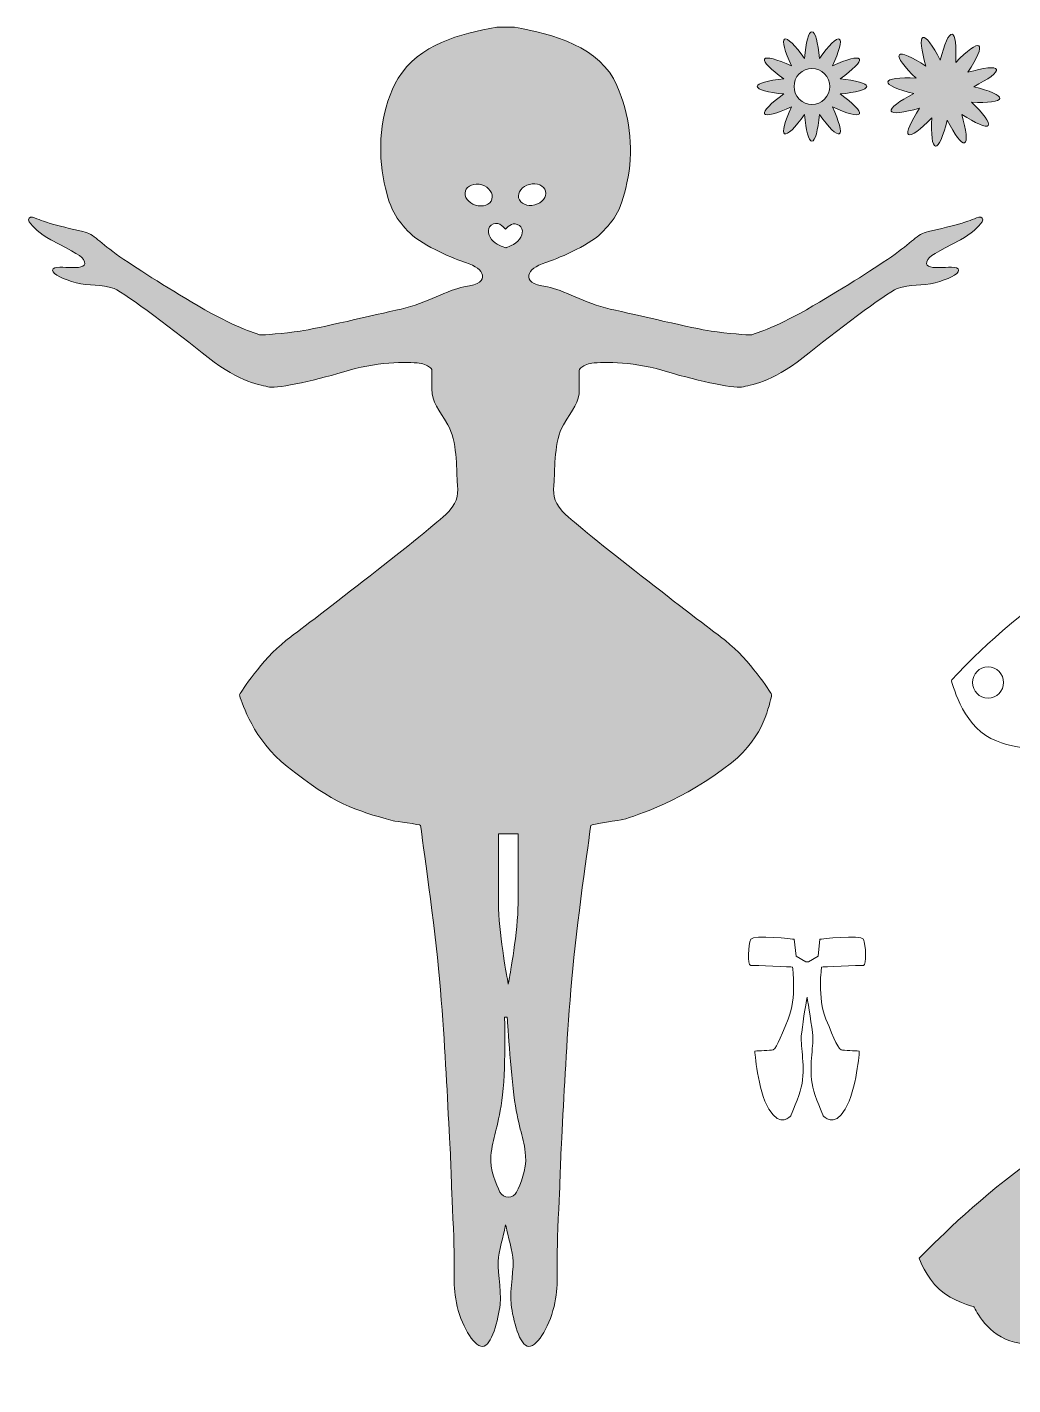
# Model space of a CAD drawing. Header units: inches. Extents: x 0.1 to 17.5, y -14.8 to -0.1.
# Drawn here: x 4.185 to 7.419, y -14.784 to -10.329 of the extents above; entities that cross this region are included whole.
import ezdxf

# ---------------------------------------------------------------- set-up
doc = ezdxf.new("R2010")
doc.units = ezdxf.units.IN
doc.header["$MEASUREMENT"] = 0
doc.layers.add('Layer 1', color=7, linetype='Continuous', lineweight=0)

msp = doc.modelspace()

# ---------------------------------------------------------------- hatches: boundary and pattern name
at = {"layer": 'Layer 1', "true_color": 0x9e85be, "transparency": 33554687}
h = msp.add_hatch(color=193, dxfattribs=at)
h.dxf.hatch_style = 2
edge = h.paths.add_edge_path()
edge.add_spline(control_points=[(5.7979, -10.8896), (5.7932, -10.871), (5.8092, -10.8509), (5.8335, -10.8448), (5.8579, -10.8386), (5.8815, -10.8487), (5.8862, -10.8674), (5.8909, -10.886), (5.8749, -10.906), (5.8505, -10.9122), (5.8261, -10.9183), (5.8025, -10.9082), (5.7979, -10.8896)], knot_values=[0, 0, 0, 0, 1, 1, 1, 2, 2, 2, 3, 3, 3, 4, 4, 4, 4], degree=3, periodic=0)
edge = h.paths.add_edge_path()
edge.add_spline(control_points=[(5.8011, -11.0247), (5.788, -11.044), (5.7559, -11.0527), (5.7559, -11.0527), (5.7482, -11.0503), (5.7214, -11.0423), (5.7087, -11.0254), (5.6957, -11.0082), (5.6928, -10.983), (5.7149, -10.9747), (5.7353, -10.9671), (5.7522, -10.9889), (5.7546, -10.9922), (5.7591, -10.9865), (5.7747, -10.9692), (5.7932, -10.9761), (5.8153, -10.9844), (5.8132, -11.0069), (5.8011, -11.0247)], knot_values=[0, 0, 0, 0, 1, 1, 1, 2, 2, 2, 3, 3, 3, 4, 4, 4, 5, 5, 5, 6, 6, 6, 6], degree=3, periodic=0)
edge = h.paths.add_edge_path()
edge.add_spline(control_points=[(5.7319, -13.2055), (5.7319, -13.1172), (5.7319, -12.9765), (5.7319, -12.9765), (5.7319, -12.9765), (5.7479, -12.9765), (5.7639, -12.9765), (5.7799, -12.9765), (5.7959, -12.9765), (5.7959, -12.9765), (5.7959, -12.9765), (5.7959, -13.1172), (5.7959, -13.2055), (5.7959, -13.2938), (5.7683, -13.4456), (5.7683, -13.4456), (5.7683, -13.4456), (5.7661, -13.4577), (5.7639, -13.4698), (5.7617, -13.4577), (5.7595, -13.4456), (5.7595, -13.4456), (5.7595, -13.4456), (5.7319, -13.2938), (5.7319, -13.2055)], knot_values=[0, 0, 0, 0, 1, 1, 1, 2, 2, 2, 3, 3, 3, 4, 4, 4, 5, 5, 5, 6, 6, 6, 7, 7, 7, 8, 8, 8, 8], degree=3, periodic=0)
edge = h.paths.add_edge_path()
edge.add_spline(control_points=[(5.7911, -14.1519), (5.786, -14.1622), (5.7754, -14.1685), (5.7639, -14.1685), (5.7524, -14.1685), (5.7418, -14.1622), (5.7366, -14.1519), (5.724, -14.127), (5.7031, -14.0781), (5.707, -14.0333), (5.7126, -13.9699), (5.7291, -13.9478), (5.7429, -13.8512), (5.7567, -13.7546), (5.7517, -13.578), (5.7517, -13.578), (5.7517, -13.578), (5.7605, -13.578), (5.7605, -13.578), (5.7605, -13.578), (5.771, -13.7546), (5.7848, -13.8512), (5.7986, -13.9478), (5.8152, -13.9699), (5.8207, -14.0333), (5.8246, -14.0781), (5.8037, -14.127), (5.7911, -14.1519)], knot_values=[0, 0, 0, 0, 1, 1, 1, 2, 2, 2, 3, 3, 3, 4, 4, 4, 5, 5, 5, 6, 6, 6, 7, 7, 7, 8, 8, 8, 9, 9, 9, 9], degree=3, periodic=0)
edge = h.paths.add_edge_path()
edge.add_spline(control_points=[(5.6566, -10.9131), (5.6326, -10.9058), (5.6176, -10.885), (5.6231, -10.8666), (5.6287, -10.8483), (5.6527, -10.8393), (5.6768, -10.8466), (5.7009, -10.8539), (5.7159, -10.8747), (5.7103, -10.8931), (5.7047, -10.9114), (5.6807, -10.9204), (5.6566, -10.9131)], knot_values=[0, 0, 0, 0, 1, 1, 1, 2, 2, 2, 3, 3, 3, 4, 4, 4, 4], degree=3, periodic=0)
edge = h.paths.add_edge_path()
edge.add_spline(control_points=[(7.3072, -10.9524), (7.2894, -10.9592), (7.2671, -10.9675), (7.2525, -10.9719), (7.2249, -10.9802), (7.1807, -10.9912), (7.1421, -10.9995), (7.1035, -11.0077), (7.0897, -11.0353), (7.0207, -11.0823), (6.9517, -11.1292), (6.8579, -11.1899), (6.742, -11.2561), (6.633, -11.3183), (6.568, -11.3367), (6.5606, -11.3387), (6.56, -11.3388), (6.5597, -11.3389), (6.5591, -11.3389), (6.5528, -11.3396), (6.4808, -11.3342), (6.4295, -11.3265), (6.3743, -11.3182), (6.1839, -11.2733), (6.0984, -11.254), (6.0128, -11.2347), (5.9445, -11.1899), (5.8921, -11.1816), (5.8397, -11.1733), (5.8286, -11.1595), (5.8314, -11.143), (5.8341, -11.1264), (5.8535, -11.1126), (5.8866, -11.1016), (5.9197, -11.0905), (6.0245, -11.0491), (6.0687, -11.005), (6.1128, -10.9608), (6.1377, -10.9277), (6.157, -10.8201), (6.1752, -10.7188), (6.1608, -10.6156), (6.1204, -10.5209), (6.0659, -10.393), (5.9104, -10.3515), (5.7845, -10.3289), (5.7845, -10.3289), (5.7697, -10.3289), (5.7551, -10.3289), (5.7405, -10.3289), (5.726, -10.3289), (5.726, -10.3289), (5.6067, -10.3504), (5.4699, -10.3855), (5.4031, -10.4964), (5.3469, -10.5897), (5.3345, -10.7145), (5.3535, -10.8201), (5.3728, -10.9277), (5.3976, -10.9608), (5.4418, -11.005), (5.4859, -11.0491), (5.5908, -11.0905), (5.6239, -11.1016), (5.657, -11.1126), (5.6763, -11.1264), (5.6791, -11.143), (5.6819, -11.1595), (5.6708, -11.1733), (5.6184, -11.1816), (5.566, -11.1899), (5.4977, -11.2347), (5.4121, -11.254), (5.3266, -11.2733), (5.1362, -11.3182), (5.081, -11.3265), (5.0297, -11.3342), (4.9576, -11.3396), (4.9514, -11.3389), (4.9508, -11.3389), (4.9504, -11.3388), (4.9499, -11.3387), (4.9425, -11.3367), (4.8775, -11.3183), (4.7685, -11.2561), (4.6526, -11.1899), (4.5588, -11.1292), (4.4898, -11.0823), (4.4208, -11.0353), (4.407, -11.0077), (4.3684, -10.9995), (4.3298, -10.9912), (4.2856, -10.9802), (4.258, -10.9719), (4.2434, -10.9675), (4.221, -10.9592), (4.2032, -10.9524), (4.1938, -10.9488), (4.1855, -10.96), (4.1918, -10.9679), (4.2048, -10.9842), (4.2265, -11.0069), (4.2635, -11.0271), (4.3422, -11.0698), (4.367, -11.0781), (4.3739, -11.0988), (4.3806, -11.1187), (4.3491, -11.1181), (4.3298, -11.1181), (4.3105, -11.1181), (4.2691, -11.1126), (4.2691, -11.1264), (4.2691, -11.1402), (4.3049, -11.1568), (4.3463, -11.1678), (4.3877, -11.1788), (4.4291, -11.1706), (4.4705, -11.1871), (4.5119, -11.2037), (4.6747, -11.3306), (4.7795, -11.4134), (4.8844, -11.4962), (4.9534, -11.5044), (4.981, -11.51), (5.0086, -11.5155), (5.1438, -11.4851), (5.2431, -11.4548), (5.3425, -11.4244), (5.4528, -11.4272), (5.4777, -11.4327), (5.4949, -11.4365), (5.5055, -11.4444), (5.5104, -11.4488), (5.5124, -11.4507), (5.5135, -11.4533), (5.5135, -11.4561), (5.5135, -11.4561), (5.5135, -11.5155), (5.5135, -11.5155), (5.5135, -11.5624), (5.5356, -11.5817), (5.566, -11.6341), (5.5963, -11.6866), (5.5936, -11.7776), (5.5963, -11.819), (5.5991, -11.8604), (5.6018, -11.8797), (5.5687, -11.9183), (5.5356, -11.957), (5.1438, -12.2605), (5.05, -12.3295), (4.9661, -12.3912), (4.8977, -12.4947), (4.8841, -12.516), (4.8825, -12.5185), (4.8821, -12.5215), (4.883, -12.5243), (4.8907, -12.5476), (4.9278, -12.6675), (5.0388, -12.7557), (5.1934, -12.8785), (5.2574, -12.8978), (5.3865, -12.9337), (5.3904, -12.9348), (5.4758, -12.945), (5.4763, -12.949), (5.4818, -12.9963), (5.5232, -13.2754), (5.5384, -13.4525), (5.5549, -13.6457), (5.5605, -13.7782), (5.5687, -13.9244), (5.577, -14.0706), (5.5742, -14.0624), (5.5825, -14.239), (5.5908, -14.4156), (5.5798, -14.4459), (5.5936, -14.5149), (5.6074, -14.5839), (5.6488, -14.6584), (5.6791, -14.6584), (5.7095, -14.6584), (5.7315, -14.5701), (5.7371, -14.5204), (5.7426, -14.4708), (5.726, -14.3963), (5.7315, -14.3659), (5.7371, -14.3355), (5.7536, -14.2666), (5.7536, -14.2666), (5.7536, -14.2666), (5.7544, -14.2632), (5.7552, -14.2597), (5.7561, -14.2632), (5.7569, -14.2666), (5.7569, -14.2666), (5.7569, -14.2666), (5.7734, -14.3355), (5.779, -14.3659), (5.7845, -14.3963), (5.7679, -14.4708), (5.7734, -14.5204), (5.779, -14.5701), (5.801, -14.6584), (5.8314, -14.6584), (5.8617, -14.6584), (5.9031, -14.5839), (5.9169, -14.5149), (5.9307, -14.4459), (5.9197, -14.4156), (5.928, -14.239), (5.9362, -14.0624), (5.9335, -14.0706), (5.9418, -13.9244), (5.95, -13.7782), (5.9556, -13.6457), (5.9721, -13.4525), (5.9873, -13.2754), (6.0287, -12.9963), (6.0342, -12.949), (6.0347, -12.945), (6.136, -12.9307), (6.1398, -12.9296), (6.1847, -12.9165), (6.3413, -12.8661), (6.4958, -12.7433), (6.6068, -12.6551), (6.6198, -12.5476), (6.6274, -12.5243), (6.6284, -12.5215), (6.628, -12.5185), (6.6264, -12.516), (6.6128, -12.4947), (6.5444, -12.3912), (6.4605, -12.3295), (6.3667, -12.2605), (5.9749, -11.957), (5.9418, -11.9183), (5.9086, -11.8797), (5.9114, -11.8604), (5.9142, -11.819), (5.9169, -11.7776), (5.9142, -11.6866), (5.9445, -11.6341), (5.9749, -11.5817), (5.9969, -11.5624), (5.9969, -11.5155), (5.9969, -11.5155), (5.9969, -11.4561), (5.9969, -11.4561), (5.9969, -11.4533), (5.998, -11.4507), (6.0001, -11.4488), (6.005, -11.4444), (6.0156, -11.4365), (6.0328, -11.4327), (6.0577, -11.4272), (6.168, -11.4244), (6.2674, -11.4548), (6.3667, -11.4851), (6.5019, -11.5155), (6.5295, -11.51), (6.5571, -11.5044), (6.6261, -11.4962), (6.7309, -11.4134), (6.8358, -11.3306), (6.9986, -11.2037), (7.04, -11.1871), (7.0814, -11.1706), (7.1228, -11.1788), (7.1642, -11.1678), (7.2056, -11.1568), (7.2414, -11.1402), (7.2414, -11.1264), (7.2414, -11.1126), (7.2, -11.1181), (7.1807, -11.1181), (7.1614, -11.1181), (7.1299, -11.1187), (7.1366, -11.0988), (7.1435, -11.0781), (7.1683, -11.0698), (7.2469, -11.0271), (7.284, -11.0069), (7.3057, -10.9842), (7.3187, -10.9679), (7.325, -10.96), (7.3167, -10.9488), (7.3072, -10.9524)], knot_values=[0, 0, 0, 0, 1, 1, 1, 2, 2, 2, 3, 3, 3, 4, 4, 4, 5, 5, 5, 6, 6, 6, 7, 7, 7, 8, 8, 8, 9, 9, 9, 10, 10, 10, 11, 11, 11, 12, 12, 12, 13, 13, 13, 14, 14, 14, 15, 15, 15, 16, 16, 16, 17, 17, 17, 18, 18, 18, 19, 19, 19, 20, 20, 20, 21, 21, 21, 22, 22, 22, 23, 23, 23, 24, 24, 24, 25, 25, 25, 26, 26, 26, 27, 27, 27, 28, 28, 28, 29, 29, 29, 30, 30, 30, 31, 31, 31, 32, 32, 32, 33, 33, 33, 34, 34, 34, 35, 35, 35, 36, 36, 36, 37, 37, 37, 38, 38, 38, 39, 39, 39, 40, 40, 40, 41, 41, 41, 42, 42, 42, 43, 43, 43, 44, 44, 44, 45, 45, 45, 46, 46, 46, 47, 47, 47, 48, 48, 48, 49, 49, 49, 50, 50, 50, 51, 51, 51, 52, 52, 52, 53, 53, 53, 54, 54, 54, 55, 55, 55, 56, 56, 56, 57, 57, 57, 58, 58, 58, 59, 59, 59, 60, 60, 60, 61, 61, 61, 62, 62, 62, 63, 63, 63, 64, 64, 64, 65, 65, 65, 66, 66, 66, 67, 67, 67, 68, 68, 68, 69, 69, 69, 70, 70, 70, 71, 71, 71, 72, 72, 72, 73, 73, 73, 74, 74, 74, 75, 75, 75, 76, 76, 76, 77, 77, 77, 78, 78, 78, 79, 79, 79, 80, 80, 80, 81, 81, 81, 82, 82, 82, 83, 83, 83, 84, 84, 84, 85, 85, 85, 86, 86, 86, 87, 87, 87, 88, 88, 88, 89, 89, 89, 90, 90, 90, 91, 91, 91, 92, 92, 92, 93, 93, 93, 94, 94, 94, 95, 95, 95, 96, 96, 96, 96], degree=3, periodic=0)
at = {"layer": 'Layer 1', "true_color": 0xf9ed32, "transparency": 33554687}
h = msp.add_hatch(color=2, dxfattribs=at)
h.dxf.hatch_style = 2
edge = h.paths.add_edge_path()
edge.add_spline(control_points=[(6.8017, -10.5652), (6.7787, -10.5882), (6.7415, -10.5882), (6.7185, -10.5652), (6.6955, -10.5422), (6.6955, -10.5049), (6.7185, -10.4819), (6.7415, -10.4589), (6.7787, -10.4589), (6.8017, -10.4819), (6.8247, -10.5049), (6.8247, -10.5422), (6.8017, -10.5652)], knot_values=[0, 0, 0, 0, 1, 1, 1, 2, 2, 2, 3, 3, 3, 4, 4, 4, 4], degree=3, periodic=0)
edge = h.paths.add_edge_path()
edge.add_spline(control_points=[(6.9396, -10.5235), (6.9396, -10.5131), (6.9046, -10.5039), (6.8523, -10.4988), (6.8951, -10.4683), (6.9208, -10.4429), (6.9156, -10.4338), (6.9103, -10.4247), (6.8753, -10.4343), (6.8275, -10.4561), (6.8493, -10.4083), (6.859, -10.3733), (6.8499, -10.3681), (6.8408, -10.3628), (6.8153, -10.3886), (6.7848, -10.4314), (6.7798, -10.379), (6.7706, -10.344), (6.7601, -10.344), (6.7496, -10.344), (6.7404, -10.379), (6.7354, -10.4314), (6.7049, -10.3886), (6.6794, -10.3628), (6.6703, -10.3681), (6.6612, -10.3733), (6.6709, -10.4083), (6.6927, -10.4561), (6.6449, -10.4343), (6.6099, -10.4247), (6.6046, -10.4338), (6.5994, -10.4429), (6.6251, -10.4683), (6.6679, -10.4988), (6.6156, -10.5039), (6.5806, -10.5131), (6.5806, -10.5235), (6.5806, -10.534), (6.6156, -10.5432), (6.6679, -10.5482), (6.6251, -10.5788), (6.5994, -10.6042), (6.6046, -10.6133), (6.6099, -10.6224), (6.6449, -10.6128), (6.6927, -10.5909), (6.6709, -10.6388), (6.6612, -10.6738), (6.6703, -10.679), (6.6794, -10.6843), (6.7049, -10.6585), (6.7354, -10.6157), (6.7404, -10.668), (6.7496, -10.7031), (6.7601, -10.7031), (6.7706, -10.7031), (6.7798, -10.668), (6.7848, -10.6157), (6.8153, -10.6585), (6.8408, -10.6843), (6.8499, -10.679), (6.859, -10.6738), (6.8493, -10.6388), (6.8275, -10.5909), (6.8753, -10.6128), (6.9103, -10.6224), (6.9156, -10.6133), (6.9208, -10.6042), (6.8951, -10.5788), (6.8523, -10.5482), (6.9046, -10.5432), (6.9396, -10.534), (6.9396, -10.5235)], knot_values=[0, 0, 0, 0, 1, 1, 1, 2, 2, 2, 3, 3, 3, 4, 4, 4, 5, 5, 5, 6, 6, 6, 7, 7, 7, 8, 8, 8, 9, 9, 9, 10, 10, 10, 11, 11, 11, 12, 12, 12, 13, 13, 13, 14, 14, 14, 15, 15, 15, 16, 16, 16, 17, 17, 17, 18, 18, 18, 19, 19, 19, 20, 20, 20, 21, 21, 21, 22, 22, 22, 23, 23, 23, 24, 24, 24, 24], degree=3, periodic=0)
at = {"layer": 'Layer 1', "true_color": 0xec008c, "transparency": 33554687}
h = msp.add_hatch(color=230, dxfattribs=at)
h.dxf.hatch_style = 2
edge = h.paths.add_edge_path()
edge.add_spline(control_points=[(7.3765, -10.563), (7.3781, -10.5522), (7.3436, -10.5375), (7.2907, -10.5244), (7.3392, -10.4997), (7.3694, -10.4775), (7.3654, -10.4674), (7.3614, -10.4573), (7.3241, -10.4618), (7.2718, -10.4769), (7.3014, -10.4312), (7.3166, -10.3968), (7.3081, -10.3901), (7.2996, -10.3833), (7.2696, -10.4058), (7.2318, -10.4451), (7.2346, -10.3907), (7.2305, -10.3534), (7.2197, -10.3518), (7.209, -10.3502), (7.1943, -10.3847), (7.1812, -10.4376), (7.1564, -10.3891), (7.1342, -10.3588), (7.1241, -10.3628), (7.114, -10.3668), (7.1186, -10.4042), (7.1337, -10.4565), (7.088, -10.4269), (7.0536, -10.4117), (7.0468, -10.4202), (7.0401, -10.4287), (7.0626, -10.4587), (7.1018, -10.4965), (7.0474, -10.4937), (7.0101, -10.4978), (7.0086, -10.5086), (7.007, -10.5193), (7.0415, -10.534), (7.0943, -10.5471), (7.0458, -10.5719), (7.0156, -10.5941), (7.0196, -10.6042), (7.0236, -10.6143), (7.0609, -10.6097), (7.1132, -10.5946), (7.0836, -10.6403), (7.0685, -10.6747), (7.077, -10.6815), (7.0855, -10.6882), (7.1155, -10.6657), (7.1532, -10.6265), (7.1505, -10.6808), (7.1546, -10.7181), (7.1653, -10.7197), (7.1761, -10.7213), (7.1908, -10.6868), (7.2039, -10.634), (7.2286, -10.6824), (7.2508, -10.7127), (7.2609, -10.7087), (7.271, -10.7047), (7.2665, -10.6674), (7.2514, -10.6151), (7.2971, -10.6446), (7.3315, -10.6598), (7.3382, -10.6513), (7.345, -10.6428), (7.3225, -10.6128), (7.2832, -10.575), (7.3376, -10.5778), (7.3749, -10.5737), (7.3765, -10.563)], knot_values=[0, 0, 0, 0, 1, 1, 1, 2, 2, 2, 3, 3, 3, 4, 4, 4, 5, 5, 5, 6, 6, 6, 7, 7, 7, 8, 8, 8, 9, 9, 9, 10, 10, 10, 11, 11, 11, 12, 12, 12, 13, 13, 13, 14, 14, 14, 15, 15, 15, 16, 16, 16, 17, 17, 17, 18, 18, 18, 19, 19, 19, 20, 20, 20, 21, 21, 21, 22, 22, 22, 23, 23, 23, 24, 24, 24, 24], degree=3, periodic=0)
h = msp.add_hatch(color=230, dxfattribs=at)
h.dxf.hatch_style = 2
edge = h.paths.add_edge_path()
edge.add_spline(control_points=[(7.9887, -13.351), (7.9896, -13.35), (7.9906, -13.3489), (7.9906, -13.3489), (7.9906, -13.3489), (8.0651, -13.2662), (8.1209, -13.2537), (8.1768, -13.2413), (8.1851, -13.2331), (8.1934, -13.2537), (8.2017, -13.2744), (8.2244, -13.3448), (8.2348, -13.3883), (8.2451, -13.4317), (8.2306, -13.4648), (8.212, -13.4855), (8.1934, -13.5062), (8.1851, -13.5104), (8.1603, -13.6345), (8.1354, -13.7587), (8.1478, -13.7877), (8.1478, -13.7877), (8.1478, -13.7877), (8.4314, -13.9946), (8.5824, -14.1126), (8.7335, -14.2306), (8.866, -14.3692), (8.866, -14.3692), (8.866, -14.3692), (8.8432, -14.4313), (8.7997, -14.4706), (8.7563, -14.5099), (8.6859, -14.5286), (8.6859, -14.5286), (8.6859, -14.5286), (8.6507, -14.6114), (8.568, -14.6403), (8.4852, -14.6693), (8.3941, -14.6258), (8.3941, -14.6258), (8.3941, -14.6258), (8.3631, -14.6962), (8.2844, -14.7272), (8.2058, -14.7583), (8.1313, -14.7107), (8.1313, -14.7107), (8.1313, -14.7107), (8.11, -14.7817), (7.9888, -14.7845), (7.8675, -14.7818), (7.8462, -14.7107), (7.8462, -14.7107), (7.8462, -14.7107), (7.7717, -14.7583), (7.693, -14.7272), (7.6144, -14.6962), (7.5834, -14.6258), (7.5834, -14.6258), (7.5834, -14.6258), (7.4923, -14.6693), (7.4095, -14.6403), (7.3267, -14.6114), (7.2916, -14.5286), (7.2916, -14.5286), (7.2916, -14.5286), (7.2212, -14.5099), (7.1777, -14.4706), (7.1343, -14.4313), (7.1115, -14.3692), (7.1115, -14.3692), (7.1115, -14.3692), (7.244, -14.2306), (7.395, -14.1126), (7.5461, -13.9946), (7.8296, -13.7877), (7.8296, -13.7877), (7.8296, -13.7877), (7.842, -13.7587), (7.8172, -13.6345), (7.7924, -13.5104), (7.7841, -13.5062), (7.7655, -13.4855), (7.7468, -13.4648), (7.7324, -13.4317), (7.7427, -13.3883), (7.7531, -13.3448), (7.7758, -13.2744), (7.7841, -13.2537), (7.7924, -13.2331), (7.8007, -13.2413), (7.8565, -13.2537), (7.9124, -13.2662), (7.9878, -13.35), (7.9887, -13.351)], knot_values=[0, 0, 0, 0, 1, 1, 1, 2, 2, 2, 3, 3, 3, 4, 4, 4, 5, 5, 5, 6, 6, 6, 7, 7, 7, 8, 8, 8, 9, 9, 9, 10, 10, 10, 11, 11, 11, 12, 12, 12, 13, 13, 13, 14, 14, 14, 15, 15, 15, 16, 16, 16, 17, 17, 17, 18, 18, 18, 19, 19, 19, 20, 20, 20, 21, 21, 21, 22, 22, 22, 23, 23, 23, 24, 24, 24, 25, 25, 25, 26, 26, 26, 27, 27, 27, 28, 28, 28, 29, 29, 29, 30, 30, 30, 31, 31, 31, 31], degree=3, periodic=0)

# ---------------------------------------------------------------- linework, layer by layer
at = {"layer": 'Layer 1'}
for points, knots in [([(7.3072, -10.9524), (7.2894, -10.9592), (7.2671, -10.9675), (7.2525, -10.9719), (7.2249, -10.9802), (7.1807, -10.9912), (7.1421, -10.9995), (7.1035, -11.0077), (7.0897, -11.0353), (7.0207, -11.0823), (6.9517, -11.1292), (6.8579, -11.1899), (6.742, -11.2561), (6.633, -11.3183), (6.568, -11.3367), (6.5606, -11.3387), (6.56, -11.3388), (6.5597, -11.3389), (6.5591, -11.3389), (6.5528, -11.3396), (6.4808, -11.3342), (6.4295, -11.3265), (6.3743, -11.3182), (6.1839, -11.2733), (6.0984, -11.254), (6.0128, -11.2347), (5.9445, -11.1899), (5.8921, -11.1816), (5.8397, -11.1733), (5.8286, -11.1595), (5.8314, -11.143), (5.8341, -11.1264), (5.8535, -11.1126), (5.8866, -11.1016), (5.9197, -11.0905), (6.0245, -11.0491), (6.0687, -11.005), (6.1128, -10.9608), (6.1377, -10.9277), (6.157, -10.8201), (6.1752, -10.7188), (6.1608, -10.6156), (6.1204, -10.5209), (6.0659, -10.393), (5.9104, -10.3515), (5.7845, -10.3289), (5.7845, -10.3289), (5.7697, -10.3289), (5.7551, -10.3289), (5.7405, -10.3289), (5.726, -10.3289), (5.726, -10.3289), (5.6067, -10.3504), (5.4699, -10.3855), (5.4031, -10.4964), (5.3469, -10.5897), (5.3345, -10.7145), (5.3535, -10.8201), (5.3728, -10.9277), (5.3976, -10.9608), (5.4418, -11.005), (5.4859, -11.0491), (5.5908, -11.0905), (5.6239, -11.1016), (5.657, -11.1126), (5.6763, -11.1264), (5.6791, -11.143), (5.6819, -11.1595), (5.6708, -11.1733), (5.6184, -11.1816), (5.566, -11.1899), (5.4977, -11.2347), (5.4121, -11.254), (5.3266, -11.2733), (5.1362, -11.3182), (5.081, -11.3265), (5.0297, -11.3342), (4.9576, -11.3396), (4.9514, -11.3389), (4.9508, -11.3389), (4.9504, -11.3388), (4.9499, -11.3387), (4.9425, -11.3367), (4.8775, -11.3183), (4.7685, -11.2561), (4.6526, -11.1899), (4.5588, -11.1292), (4.4898, -11.0823), (4.4208, -11.0353), (4.407, -11.0077), (4.3684, -10.9995), (4.3298, -10.9912), (4.2856, -10.9802), (4.258, -10.9719), (4.2434, -10.9675), (4.221, -10.9592), (4.2032, -10.9524), (4.1938, -10.9488), (4.1855, -10.96), (4.1918, -10.9679), (4.2048, -10.9842), (4.2265, -11.0069), (4.2635, -11.0271), (4.3422, -11.0698), (4.367, -11.0781), (4.3739, -11.0988), (4.3806, -11.1187), (4.3491, -11.1181), (4.3298, -11.1181), (4.3105, -11.1181), (4.2691, -11.1126), (4.2691, -11.1264), (4.2691, -11.1402), (4.3049, -11.1568), (4.3463, -11.1678), (4.3877, -11.1788), (4.4291, -11.1706), (4.4705, -11.1871), (4.5119, -11.2037), (4.6747, -11.3306), (4.7795, -11.4134), (4.8844, -11.4962), (4.9534, -11.5044), (4.981, -11.51), (5.0086, -11.5155), (5.1438, -11.4851), (5.2431, -11.4548), (5.3425, -11.4244), (5.4528, -11.4272), (5.4777, -11.4327), (5.4949, -11.4365), (5.5055, -11.4444), (5.5104, -11.4488), (5.5124, -11.4507), (5.5135, -11.4533), (5.5135, -11.4561), (5.5135, -11.4561), (5.5135, -11.5155), (5.5135, -11.5155), (5.5135, -11.5624), (5.5356, -11.5817), (5.566, -11.6341), (5.5963, -11.6866), (5.5936, -11.7776), (5.5963, -11.819), (5.5991, -11.8604), (5.6018, -11.8797), (5.5687, -11.9183), (5.5356, -11.957), (5.1438, -12.2605), (5.05, -12.3295), (4.9661, -12.3912), (4.8977, -12.4947), (4.8841, -12.516), (4.8825, -12.5185), (4.8821, -12.5215), (4.883, -12.5243), (4.8907, -12.5476), (4.9278, -12.6675), (5.0388, -12.7557), (5.1934, -12.8785), (5.2574, -12.8978), (5.3865, -12.9337), (5.3904, -12.9348), (5.4758, -12.945), (5.4763, -12.949), (5.4818, -12.9963), (5.5232, -13.2754), (5.5384, -13.4525), (5.5549, -13.6457), (5.5605, -13.7782), (5.5687, -13.9244), (5.577, -14.0706), (5.5742, -14.0624), (5.5825, -14.239), (5.5908, -14.4156), (5.5798, -14.4459), (5.5936, -14.5149), (5.6074, -14.5839), (5.6488, -14.6584), (5.6791, -14.6584), (5.7095, -14.6584), (5.7315, -14.5701), (5.7371, -14.5204), (5.7426, -14.4708), (5.726, -14.3963), (5.7315, -14.3659), (5.7371, -14.3355), (5.7536, -14.2666), (5.7536, -14.2666), (5.7536, -14.2666), (5.7544, -14.2632), (5.7552, -14.2597), (5.7561, -14.2632), (5.7569, -14.2666), (5.7569, -14.2666), (5.7569, -14.2666), (5.7734, -14.3355), (5.779, -14.3659), (5.7845, -14.3963), (5.7679, -14.4708), (5.7734, -14.5204), (5.779, -14.5701), (5.801, -14.6584), (5.8314, -14.6584), (5.8617, -14.6584), (5.9031, -14.5839), (5.9169, -14.5149), (5.9307, -14.4459), (5.9197, -14.4156), (5.928, -14.239), (5.9362, -14.0624), (5.9335, -14.0706), (5.9418, -13.9244), (5.95, -13.7782), (5.9556, -13.6457), (5.9721, -13.4525), (5.9873, -13.2754), (6.0287, -12.9963), (6.0342, -12.949), (6.0347, -12.945), (6.136, -12.9307), (6.1398, -12.9296), (6.1847, -12.9165), (6.3413, -12.8661), (6.4958, -12.7433), (6.6068, -12.6551), (6.6198, -12.5476), (6.6274, -12.5243), (6.6284, -12.5215), (6.628, -12.5185), (6.6264, -12.516), (6.6128, -12.4947), (6.5444, -12.3912), (6.4605, -12.3295), (6.3667, -12.2605), (5.9749, -11.957), (5.9418, -11.9183), (5.9086, -11.8797), (5.9114, -11.8604), (5.9142, -11.819), (5.9169, -11.7776), (5.9142, -11.6866), (5.9445, -11.6341), (5.9749, -11.5817), (5.9969, -11.5624), (5.9969, -11.5155), (5.9969, -11.5155), (5.9969, -11.4561), (5.9969, -11.4561), (5.9969, -11.4533), (5.998, -11.4507), (6.0001, -11.4488), (6.005, -11.4444), (6.0156, -11.4365), (6.0328, -11.4327), (6.0577, -11.4272), (6.168, -11.4244), (6.2674, -11.4548), (6.3667, -11.4851), (6.5019, -11.5155), (6.5295, -11.51), (6.5571, -11.5044), (6.6261, -11.4962), (6.7309, -11.4134), (6.8358, -11.3306), (6.9986, -11.2037), (7.04, -11.1871), (7.0814, -11.1706), (7.1228, -11.1788), (7.1642, -11.1678), (7.2056, -11.1568), (7.2414, -11.1402), (7.2414, -11.1264), (7.2414, -11.1126), (7.2, -11.1181), (7.1807, -11.1181), (7.1614, -11.1181), (7.1299, -11.1187), (7.1366, -11.0988), (7.1435, -11.0781), (7.1683, -11.0698), (7.2469, -11.0271), (7.284, -11.0069), (7.3057, -10.9842), (7.3187, -10.9679), (7.325, -10.96), (7.3167, -10.9488), (7.3072, -10.9524)], [0, 0, 0, 0, 1, 1, 1, 2, 2, 2, 3, 3, 3, 4, 4, 4, 5, 5, 5, 6, 6, 6, 7, 7, 7, 8, 8, 8, 9, 9, 9, 10, 10, 10, 11, 11, 11, 12, 12, 12, 13, 13, 13, 14, 14, 14, 15, 15, 15, 16, 16, 16, 17, 17, 17, 18, 18, 18, 19, 19, 19, 20, 20, 20, 21, 21, 21, 22, 22, 22, 23, 23, 23, 24, 24, 24, 25, 25, 25, 26, 26, 26, 27, 27, 27, 28, 28, 28, 29, 29, 29, 30, 30, 30, 31, 31, 31, 32, 32, 32, 33, 33, 33, 34, 34, 34, 35, 35, 35, 36, 36, 36, 37, 37, 37, 38, 38, 38, 39, 39, 39, 40, 40, 40, 41, 41, 41, 42, 42, 42, 43, 43, 43, 44, 44, 44, 45, 45, 45, 46, 46, 46, 47, 47, 47, 48, 48, 48, 49, 49, 49, 50, 50, 50, 51, 51, 51, 52, 52, 52, 53, 53, 53, 54, 54, 54, 55, 55, 55, 56, 56, 56, 57, 57, 57, 58, 58, 58, 59, 59, 59, 60, 60, 60, 61, 61, 61, 62, 62, 62, 63, 63, 63, 64, 64, 64, 65, 65, 65, 66, 66, 66, 67, 67, 67, 68, 68, 68, 69, 69, 69, 70, 70, 70, 71, 71, 71, 72, 72, 72, 73, 73, 73, 74, 74, 74, 75, 75, 75, 76, 76, 76, 77, 77, 77, 78, 78, 78, 79, 79, 79, 80, 80, 80, 81, 81, 81, 82, 82, 82, 83, 83, 83, 84, 84, 84, 85, 85, 85, 86, 86, 86, 87, 87, 87, 88, 88, 88, 89, 89, 89, 90, 90, 90, 91, 91, 91, 92, 92, 92, 93, 93, 93, 94, 94, 94, 95, 95, 95, 96, 96, 96, 96]), ([(6.9396, -10.5235), (6.9396, -10.5131), (6.9046, -10.5039), (6.8523, -10.4988), (6.8951, -10.4683), (6.9208, -10.4429), (6.9156, -10.4338), (6.9103, -10.4247), (6.8753, -10.4343), (6.8275, -10.4561), (6.8493, -10.4083), (6.859, -10.3733), (6.8499, -10.3681), (6.8408, -10.3628), (6.8153, -10.3886), (6.7848, -10.4314), (6.7798, -10.379), (6.7706, -10.344), (6.7601, -10.344), (6.7496, -10.344), (6.7404, -10.379), (6.7354, -10.4314), (6.7049, -10.3886), (6.6794, -10.3628), (6.6703, -10.3681), (6.6612, -10.3733), (6.6709, -10.4083), (6.6927, -10.4561), (6.6449, -10.4343), (6.6099, -10.4247), (6.6046, -10.4338), (6.5994, -10.4429), (6.6251, -10.4683), (6.6679, -10.4988), (6.6156, -10.5039), (6.5806, -10.5131), (6.5806, -10.5235), (6.5806, -10.534), (6.6156, -10.5432), (6.6679, -10.5482), (6.6251, -10.5788), (6.5994, -10.6042), (6.6046, -10.6133), (6.6099, -10.6224), (6.6449, -10.6128), (6.6927, -10.5909), (6.6709, -10.6388), (6.6612, -10.6738), (6.6703, -10.679), (6.6794, -10.6843), (6.7049, -10.6585), (6.7354, -10.6157), (6.7404, -10.668), (6.7496, -10.7031), (6.7601, -10.7031), (6.7706, -10.7031), (6.7798, -10.668), (6.7848, -10.6157), (6.8153, -10.6585), (6.8408, -10.6843), (6.8499, -10.679), (6.859, -10.6738), (6.8493, -10.6388), (6.8275, -10.5909), (6.8753, -10.6128), (6.9103, -10.6224), (6.9156, -10.6133), (6.9208, -10.6042), (6.8951, -10.5788), (6.8523, -10.5482), (6.9046, -10.5432), (6.9396, -10.534), (6.9396, -10.5235)], [0, 0, 0, 0, 1, 1, 1, 2, 2, 2, 3, 3, 3, 4, 4, 4, 5, 5, 5, 6, 6, 6, 7, 7, 7, 8, 8, 8, 9, 9, 9, 10, 10, 10, 11, 11, 11, 12, 12, 12, 13, 13, 13, 14, 14, 14, 15, 15, 15, 16, 16, 16, 17, 17, 17, 18, 18, 18, 19, 19, 19, 20, 20, 20, 21, 21, 21, 22, 22, 22, 23, 23, 23, 24, 24, 24, 24]), ([(7.3765, -10.563), (7.3781, -10.5522), (7.3436, -10.5375), (7.2907, -10.5244), (7.3392, -10.4997), (7.3694, -10.4775), (7.3654, -10.4674), (7.3614, -10.4573), (7.3241, -10.4618), (7.2718, -10.4769), (7.3014, -10.4312), (7.3166, -10.3968), (7.3081, -10.3901), (7.2996, -10.3833), (7.2696, -10.4058), (7.2318, -10.4451), (7.2346, -10.3907), (7.2305, -10.3534), (7.2197, -10.3518), (7.209, -10.3502), (7.1943, -10.3847), (7.1812, -10.4376), (7.1564, -10.3891), (7.1342, -10.3588), (7.1241, -10.3628), (7.114, -10.3668), (7.1186, -10.4042), (7.1337, -10.4565), (7.088, -10.4269), (7.0536, -10.4117), (7.0468, -10.4202), (7.0401, -10.4287), (7.0626, -10.4587), (7.1018, -10.4965), (7.0474, -10.4937), (7.0101, -10.4978), (7.0086, -10.5086), (7.007, -10.5193), (7.0415, -10.534), (7.0943, -10.5471), (7.0458, -10.5719), (7.0156, -10.5941), (7.0196, -10.6042), (7.0236, -10.6143), (7.0609, -10.6097), (7.1132, -10.5946), (7.0836, -10.6403), (7.0685, -10.6747), (7.077, -10.6815), (7.0855, -10.6882), (7.1155, -10.6657), (7.1532, -10.6265), (7.1505, -10.6808), (7.1546, -10.7181), (7.1653, -10.7197), (7.1761, -10.7213), (7.1908, -10.6868), (7.2039, -10.634), (7.2286, -10.6824), (7.2508, -10.7127), (7.2609, -10.7087), (7.271, -10.7047), (7.2665, -10.6674), (7.2514, -10.6151), (7.2971, -10.6446), (7.3315, -10.6598), (7.3382, -10.6513), (7.345, -10.6428), (7.3225, -10.6128), (7.2832, -10.575), (7.3376, -10.5778), (7.3749, -10.5737), (7.3765, -10.563)], [0, 0, 0, 0, 1, 1, 1, 2, 2, 2, 3, 3, 3, 4, 4, 4, 5, 5, 5, 6, 6, 6, 7, 7, 7, 8, 8, 8, 9, 9, 9, 10, 10, 10, 11, 11, 11, 12, 12, 12, 13, 13, 13, 14, 14, 14, 15, 15, 15, 16, 16, 16, 17, 17, 17, 18, 18, 18, 19, 19, 19, 20, 20, 20, 21, 21, 21, 22, 22, 22, 23, 23, 23, 24, 24, 24, 24]), ([(6.8017, -10.5652), (6.7787, -10.5882), (6.7415, -10.5882), (6.7185, -10.5652), (6.6955, -10.5422), (6.6955, -10.5049), (6.7185, -10.4819), (6.7415, -10.4589), (6.7787, -10.4589), (6.8017, -10.4819), (6.8247, -10.5049), (6.8247, -10.5422), (6.8017, -10.5652)], [0, 0, 0, 0, 1, 1, 1, 2, 2, 2, 3, 3, 3, 4, 4, 4, 4]), ([(5.6566, -10.9131), (5.6326, -10.9058), (5.6176, -10.885), (5.6231, -10.8666), (5.6287, -10.8483), (5.6527, -10.8393), (5.6768, -10.8466), (5.7009, -10.8539), (5.7159, -10.8747), (5.7103, -10.8931), (5.7047, -10.9114), (5.6807, -10.9204), (5.6566, -10.9131)], [0, 0, 0, 0, 1, 1, 1, 2, 2, 2, 3, 3, 3, 4, 4, 4, 4]), ([(5.7979, -10.8896), (5.7932, -10.871), (5.8092, -10.8509), (5.8335, -10.8448), (5.8579, -10.8386), (5.8815, -10.8487), (5.8862, -10.8674), (5.8909, -10.886), (5.8749, -10.906), (5.8505, -10.9122), (5.8261, -10.9183), (5.8025, -10.9082), (5.7979, -10.8896)], [0, 0, 0, 0, 1, 1, 1, 2, 2, 2, 3, 3, 3, 4, 4, 4, 4]), ([(5.8011, -11.0247), (5.788, -11.044), (5.7559, -11.0527), (5.7559, -11.0527), (5.7482, -11.0503), (5.7214, -11.0423), (5.7087, -11.0254), (5.6957, -11.0082), (5.6928, -10.983), (5.7149, -10.9747), (5.7353, -10.9671), (5.7522, -10.9889), (5.7546, -10.9922), (5.7591, -10.9865), (5.7747, -10.9692), (5.7932, -10.9761), (5.8153, -10.9844), (5.8132, -11.0069), (5.8011, -11.0247)], [0, 0, 0, 0, 1, 1, 1, 2, 2, 2, 3, 3, 3, 4, 4, 4, 5, 5, 5, 6, 6, 6, 6]), ([(8.5479, -12.1968), (8.3795, -12.0892), (8.2056, -12.0119), (8.2056, -12.0119), (8.2056, -12.0119), (8.1973, -11.9568), (8.2276, -11.8629), (8.258, -11.7691), (8.2883, -11.6946), (8.2939, -11.656), (8.2979, -11.6275), (8.2607, -11.4794), (8.2221, -11.4904), (8.1835, -11.5015), (8.0429, -11.5677), (8.0429, -11.5677), (8.0429, -11.5677), (8.0422, -11.5681), (8.0414, -11.5686), (8.0407, -11.5681), (8.04, -11.5677), (8.04, -11.5677), (8.04, -11.5677), (7.9075, -11.4959), (7.8689, -11.4849), (7.8303, -11.4739), (7.7751, -11.6367), (7.7834, -11.6643), (7.7916, -11.6919), (7.8137, -11.7664), (7.8441, -11.8602), (7.8744, -11.954), (7.8799, -12.0092), (7.8799, -12.0092), (7.8799, -12.0092), (7.7033, -12.0892), (7.535, -12.1968), (7.3667, -12.3044), (7.2177, -12.4728), (7.2177, -12.4728), (7.2177, -12.4728), (7.2508, -12.6162), (7.3474, -12.6632), (7.444, -12.7101), (7.5102, -12.688), (7.5102, -12.688), (7.5102, -12.688), (7.5571, -12.7901), (7.6537, -12.8149), (7.7503, -12.8398), (7.8413, -12.757), (7.8413, -12.757), (7.8413, -12.757), (7.9324, -12.8867), (8.0207, -12.8839), (8.0207, -12.8839), (8.0622, -12.8839), (8.0622, -12.8839), (8.1505, -12.8867), (8.2416, -12.757), (8.2416, -12.757), (8.2416, -12.757), (8.3326, -12.8398), (8.4292, -12.8149), (8.5258, -12.7901), (8.5727, -12.688), (8.5727, -12.688), (8.5727, -12.688), (8.6389, -12.7101), (8.7355, -12.6632), (8.8321, -12.6162), (8.8652, -12.4728), (8.8652, -12.4728), (8.8652, -12.4728), (8.7162, -12.3044), (8.5479, -12.1968)], [0, 0, 0, 0, 1, 1, 1, 2, 2, 2, 3, 3, 3, 4, 4, 4, 5, 5, 5, 6, 6, 6, 7, 7, 7, 8, 8, 8, 9, 9, 9, 10, 10, 10, 11, 11, 11, 12, 12, 12, 13, 13, 13, 14, 14, 14, 15, 15, 15, 16, 16, 16, 17, 17, 17, 18, 18, 18, 19, 19, 19, 20, 20, 20, 21, 21, 21, 22, 22, 22, 23, 23, 23, 24, 24, 24, 25, 25, 25, 25]), ([(7.3377, -12.5307), (7.3095, -12.5307), (7.2867, -12.5079), (7.2867, -12.4797), (7.2867, -12.4515), (7.3095, -12.4286), (7.3377, -12.4286), (7.3659, -12.4286), (7.3888, -12.4515), (7.3888, -12.4797), (7.3888, -12.5079), (7.3659, -12.5307), (7.3377, -12.5307)], [0, 0, 0, 0, 1, 1, 1, 2, 2, 2, 3, 3, 3, 4, 4, 4, 4]), ([(5.7319, -13.2055), (5.7319, -13.1172), (5.7319, -12.9765), (5.7319, -12.9765), (5.7319, -12.9765), (5.7479, -12.9765), (5.7639, -12.9765), (5.7799, -12.9765), (5.7959, -12.9765), (5.7959, -12.9765), (5.7959, -12.9765), (5.7959, -13.1172), (5.7959, -13.2055), (5.7959, -13.2938), (5.7683, -13.4456), (5.7683, -13.4456), (5.7683, -13.4456), (5.7661, -13.4577), (5.7639, -13.4698), (5.7617, -13.4577), (5.7595, -13.4456), (5.7595, -13.4456), (5.7595, -13.4456), (5.7319, -13.2938), (5.7319, -13.2055)], [0, 0, 0, 0, 1, 1, 1, 2, 2, 2, 3, 3, 3, 4, 4, 4, 5, 5, 5, 6, 6, 6, 7, 7, 7, 8, 8, 8, 8]), ([(7.9887, -13.351), (7.9896, -13.35), (7.9906, -13.3489), (7.9906, -13.3489), (7.9906, -13.3489), (8.0651, -13.2662), (8.1209, -13.2537), (8.1768, -13.2413), (8.1851, -13.2331), (8.1934, -13.2537), (8.2017, -13.2744), (8.2244, -13.3448), (8.2348, -13.3883), (8.2451, -13.4317), (8.2306, -13.4648), (8.212, -13.4855), (8.1934, -13.5062), (8.1851, -13.5104), (8.1603, -13.6345), (8.1354, -13.7587), (8.1478, -13.7877), (8.1478, -13.7877), (8.1478, -13.7877), (8.4314, -13.9946), (8.5824, -14.1126), (8.7335, -14.2306), (8.866, -14.3692), (8.866, -14.3692), (8.866, -14.3692), (8.8432, -14.4313), (8.7997, -14.4706), (8.7563, -14.5099), (8.6859, -14.5286), (8.6859, -14.5286), (8.6859, -14.5286), (8.6507, -14.6114), (8.568, -14.6403), (8.4852, -14.6693), (8.3941, -14.6258), (8.3941, -14.6258), (8.3941, -14.6258), (8.3631, -14.6962), (8.2844, -14.7272), (8.2058, -14.7583), (8.1313, -14.7107), (8.1313, -14.7107), (8.1313, -14.7107), (8.11, -14.7817), (7.9888, -14.7845), (7.8675, -14.7818), (7.8462, -14.7107), (7.8462, -14.7107), (7.8462, -14.7107), (7.7717, -14.7583), (7.693, -14.7272), (7.6144, -14.6962), (7.5834, -14.6258), (7.5834, -14.6258), (7.5834, -14.6258), (7.4923, -14.6693), (7.4095, -14.6403), (7.3267, -14.6114), (7.2916, -14.5286), (7.2916, -14.5286), (7.2916, -14.5286), (7.2212, -14.5099), (7.1777, -14.4706), (7.1343, -14.4313), (7.1115, -14.3692), (7.1115, -14.3692), (7.1115, -14.3692), (7.244, -14.2306), (7.395, -14.1126), (7.5461, -13.9946), (7.8296, -13.7877), (7.8296, -13.7877), (7.8296, -13.7877), (7.842, -13.7587), (7.8172, -13.6345), (7.7924, -13.5104), (7.7841, -13.5062), (7.7655, -13.4855), (7.7468, -13.4648), (7.7324, -13.4317), (7.7427, -13.3883), (7.7531, -13.3448), (7.7758, -13.2744), (7.7841, -13.2537), (7.7924, -13.2331), (7.8007, -13.2413), (7.8565, -13.2537), (7.9124, -13.2662), (7.9878, -13.35), (7.9887, -13.351)], [0, 0, 0, 0, 1, 1, 1, 2, 2, 2, 3, 3, 3, 4, 4, 4, 5, 5, 5, 6, 6, 6, 7, 7, 7, 8, 8, 8, 9, 9, 9, 10, 10, 10, 11, 11, 11, 12, 12, 12, 13, 13, 13, 14, 14, 14, 15, 15, 15, 16, 16, 16, 17, 17, 17, 18, 18, 18, 19, 19, 19, 20, 20, 20, 21, 21, 21, 22, 22, 22, 23, 23, 23, 24, 24, 24, 25, 25, 25, 26, 26, 26, 27, 27, 27, 28, 28, 28, 29, 29, 29, 30, 30, 30, 31, 31, 31, 31]), ([(6.744, -13.3968), (6.7462, -13.3968), (6.7484, -13.3968), (6.7484, -13.3968), (6.7484, -13.3968), (6.7801, -13.3775), (6.7801, -13.3775), (6.7801, -13.3775), (6.7858, -13.3223), (6.7858, -13.3223), (6.7858, -13.3223), (6.92, -13.3057), (6.9287, -13.3223), (6.9373, -13.3388), (6.9402, -13.4078), (6.9287, -13.4078), (6.9172, -13.4078), (6.7916, -13.4133), (6.7916, -13.4133), (6.7916, -13.4133), (6.7772, -13.5154), (6.806, -13.5844), (6.8348, -13.6534), (6.8463, -13.6865), (6.8607, -13.6865), (6.8751, -13.6865), (6.9155, -13.6893), (6.9155, -13.6893), (6.9155, -13.6893), (6.9068, -13.8162), (6.8694, -13.8797), (6.8319, -13.9431), (6.7974, -13.9017), (6.7974, -13.9017), (6.7974, -13.9017), (6.7693, -13.8378), (6.7628, -13.8079), (6.7484, -13.7417), (6.7657, -13.6755), (6.7628, -13.6396), (6.7604, -13.6099), (6.7481, -13.5365), (6.744, -13.5123), (6.7399, -13.5365), (6.7276, -13.6099), (6.7252, -13.6396), (6.7223, -13.6755), (6.7396, -13.7417), (6.7252, -13.8079), (6.7187, -13.8378), (6.6906, -13.9017), (6.6906, -13.9017), (6.6906, -13.9017), (6.6561, -13.9431), (6.6186, -13.8797), (6.5812, -13.8162), (6.5725, -13.6893), (6.5725, -13.6893), (6.5725, -13.6893), (6.6128, -13.6865), (6.6272, -13.6865), (6.6417, -13.6865), (6.6532, -13.6534), (6.682, -13.5844), (6.7108, -13.5154), (6.6964, -13.4133), (6.6964, -13.4133), (6.6964, -13.4133), (6.5708, -13.4078), (6.5593, -13.4078), (6.5478, -13.4078), (6.5507, -13.3388), (6.5593, -13.3223), (6.5679, -13.3057), (6.7021, -13.3223), (6.7021, -13.3223), (6.7021, -13.3223), (6.7079, -13.3775), (6.7079, -13.3775), (6.7079, -13.3775), (6.7396, -13.3968), (6.7396, -13.3968), (6.7396, -13.3968), (6.7418, -13.3968), (6.744, -13.3968)], [0, 0, 0, 0, 1, 1, 1, 2, 2, 2, 3, 3, 3, 4, 4, 4, 5, 5, 5, 6, 6, 6, 7, 7, 7, 8, 8, 8, 9, 9, 9, 10, 10, 10, 11, 11, 11, 12, 12, 12, 13, 13, 13, 14, 14, 14, 15, 15, 15, 16, 16, 16, 17, 17, 17, 18, 18, 18, 19, 19, 19, 20, 20, 20, 21, 21, 21, 22, 22, 22, 23, 23, 23, 24, 24, 24, 25, 25, 25, 26, 26, 26, 27, 27, 27, 28, 28, 28, 28]), ([(5.7911, -14.1519), (5.786, -14.1622), (5.7754, -14.1685), (5.7639, -14.1685), (5.7524, -14.1685), (5.7418, -14.1622), (5.7366, -14.1519), (5.724, -14.127), (5.7031, -14.0781), (5.707, -14.0333), (5.7126, -13.9699), (5.7291, -13.9478), (5.7429, -13.8512), (5.7567, -13.7546), (5.7517, -13.578), (5.7517, -13.578), (5.7517, -13.578), (5.7605, -13.578), (5.7605, -13.578), (5.7605, -13.578), (5.771, -13.7546), (5.7848, -13.8512), (5.7986, -13.9478), (5.8152, -13.9699), (5.8207, -14.0333), (5.8246, -14.0781), (5.8037, -14.127), (5.7911, -14.1519)], [0, 0, 0, 0, 1, 1, 1, 2, 2, 2, 3, 3, 3, 4, 4, 4, 5, 5, 5, 6, 6, 6, 7, 7, 7, 8, 8, 8, 9, 9, 9, 9])]:
    msp.add_open_spline(points, degree=3, knots=knots, dxfattribs=at)

doc.saveas('drawing.dxf')
